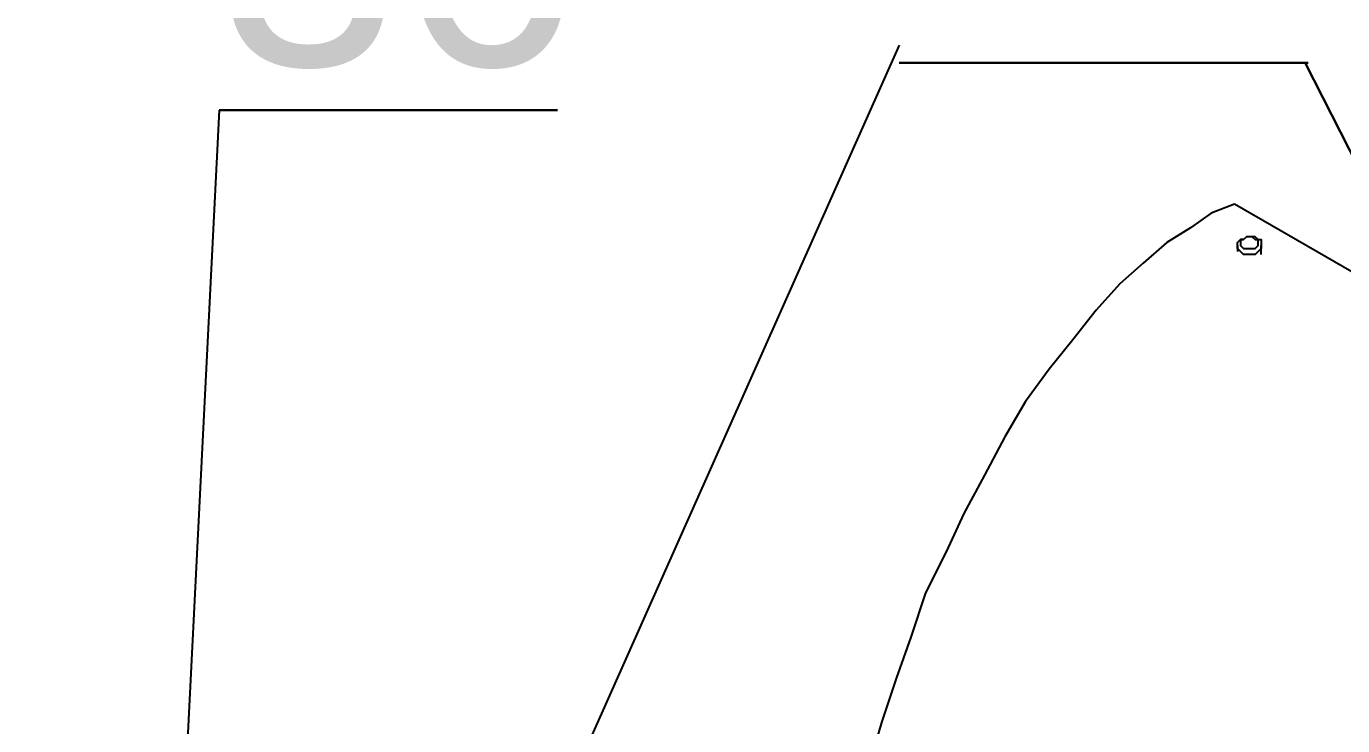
# Model space of a CAD drawing. Extents: x 3 to 592, y 5 to 207.
# Drawn here: x 513.98 to 529.75, y 117.54 to 125.92 of the extents above; entities that cross this region are included whole.
import ezdxf

# ---------------------------------------------------------------- set-up
doc = ezdxf.new("R2010")
doc.units = 0
doc.layers.get('0').update_dxf_attribs({"linetype": 'CONTINUOUS'})
picture_1 = doc.add_image_def('image5.jpg', size_in_pixel=(760, 1236))

msp = doc.modelspace()

# ---------------------------------------------------------------- linework, layer by layer
at = {"color": 7}
for points in [[(524.435904, 125.694722), (519.532293, 114.688056)], [(524.435904, 125.483056), (529.339515, 125.483056)], [(529.339515, 125.483056), (524.435904, 125.483056)], [(524.435904, 125.483056), (529.339515, 125.483056)], [(529.339515, 125.483056), (524.435904, 125.483056)], [(524.435904, 125.483056), (529.339515, 125.483056)], [(529.339515, 125.483056), (524.435904, 125.483056)], [(530.150904, 123.825), (529.304237, 125.483056)], [(529.304237, 125.483056), (530.150904, 123.825)], [(516.286737, 124.918611), (515.616459, 111.583611)], [(516.286737, 124.918611), (520.343681, 124.918611)], [(520.343681, 124.918611), (516.286737, 124.918611)], [(516.286737, 124.918611), (520.343681, 124.918611)], [(520.343681, 124.918611), (516.286737, 124.918611)], [(516.286737, 124.918611), (520.343681, 124.918611)], [(520.343681, 124.918611), (516.286737, 124.918611)], [(528.45757, 123.789722), (528.175348, 123.683889), (527.928404, 123.5075), (527.646181, 123.331111), (527.363959, 123.084167), (527.081737, 122.837222), (526.799515, 122.519722), (526.517293, 122.166944), (526.23507, 121.814167), (525.952848, 121.426111), (525.705904, 121.002778), (525.458959, 120.544167), (525.212015, 120.085556), (525.000348, 119.626944), (524.753404, 119.133056), (524.577015, 118.603889), (524.400626, 118.11), (524.224237, 117.580833), (524.083126, 117.086944)], [(531.95007, 121.778889), (528.45757, 123.789722)], [(528.77507, 123.331111), (528.77507, 123.295833), (528.77507, 123.260556), (528.739793, 123.225278), (528.704515, 123.19), (528.669237, 123.19), (528.598681, 123.19), (528.563404, 123.19), (528.528126, 123.225278), (528.492848, 123.260556), (528.492848, 123.295833), (528.492848, 123.331111), (528.528126, 123.366389), (528.563404, 123.366389), (528.598681, 123.401667)], [(528.669237, 123.401667), (528.704515, 123.366389), (528.77507, 123.366389), (528.77507, 123.331111)], [(528.492848, 123.295833), (528.492848, 123.225278)], [(528.77507, 123.19), (528.77507, 123.295833)]]:
    msp.add_lwpolyline(points, dxfattribs=at)
msp.add_lwpolyline([(528.739793, 123.331111), (528.739793, 123.366389), (528.704515, 123.401667), (528.633959, 123.401667), (528.598681, 123.401667), (528.563404, 123.366389), (528.528126, 123.366389), (528.528126, 123.331111), (528.528126, 123.295833), (528.563404, 123.260556), (528.598681, 123.260556), (528.633959, 123.260556), (528.669237, 123.260556), (528.704515, 123.260556), (528.739793, 123.295833)], close=True, dxfattribs=at)

# ---------------------------------------------------------------- texts
at = {"color": 7, "insert": (516.282103, 128.222832), "char_height": 2.772729, "attachment_point": 1}
msp.add_mtext('{\\fArialUnicodeMS|b0|i0|c0;36}', dxfattribs=at)

# ---------------------------------------------------------------- pictures from other files: only their frames are drawn
image = msp.add_image(picture_1, insert=(462.612373, 26.904439), size_in_units=(110.2152, 179.750244))
image.dxf.flags = 7

doc.saveas('drawing.dxf')
